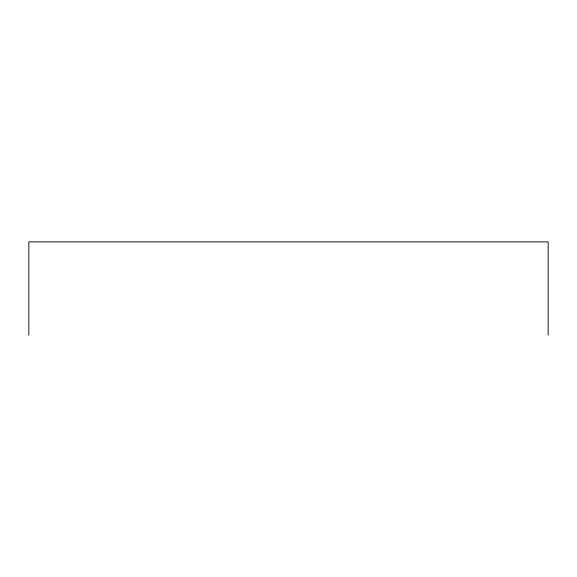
<?xml version="1.0" encoding="UTF-8"?>
<svg xmlns="http://www.w3.org/2000/svg" width="577" height="577" viewBox="0 0 577 577"><rect width="100%" height="100%" fill="white"/><g stroke="black" fill="none" stroke-linecap="round" stroke-linejoin="round"><path stroke-width="0.87" d="M548.15 335.114L548.15 241.886L28.85 241.886L28.85 335.114"/></g></svg>
